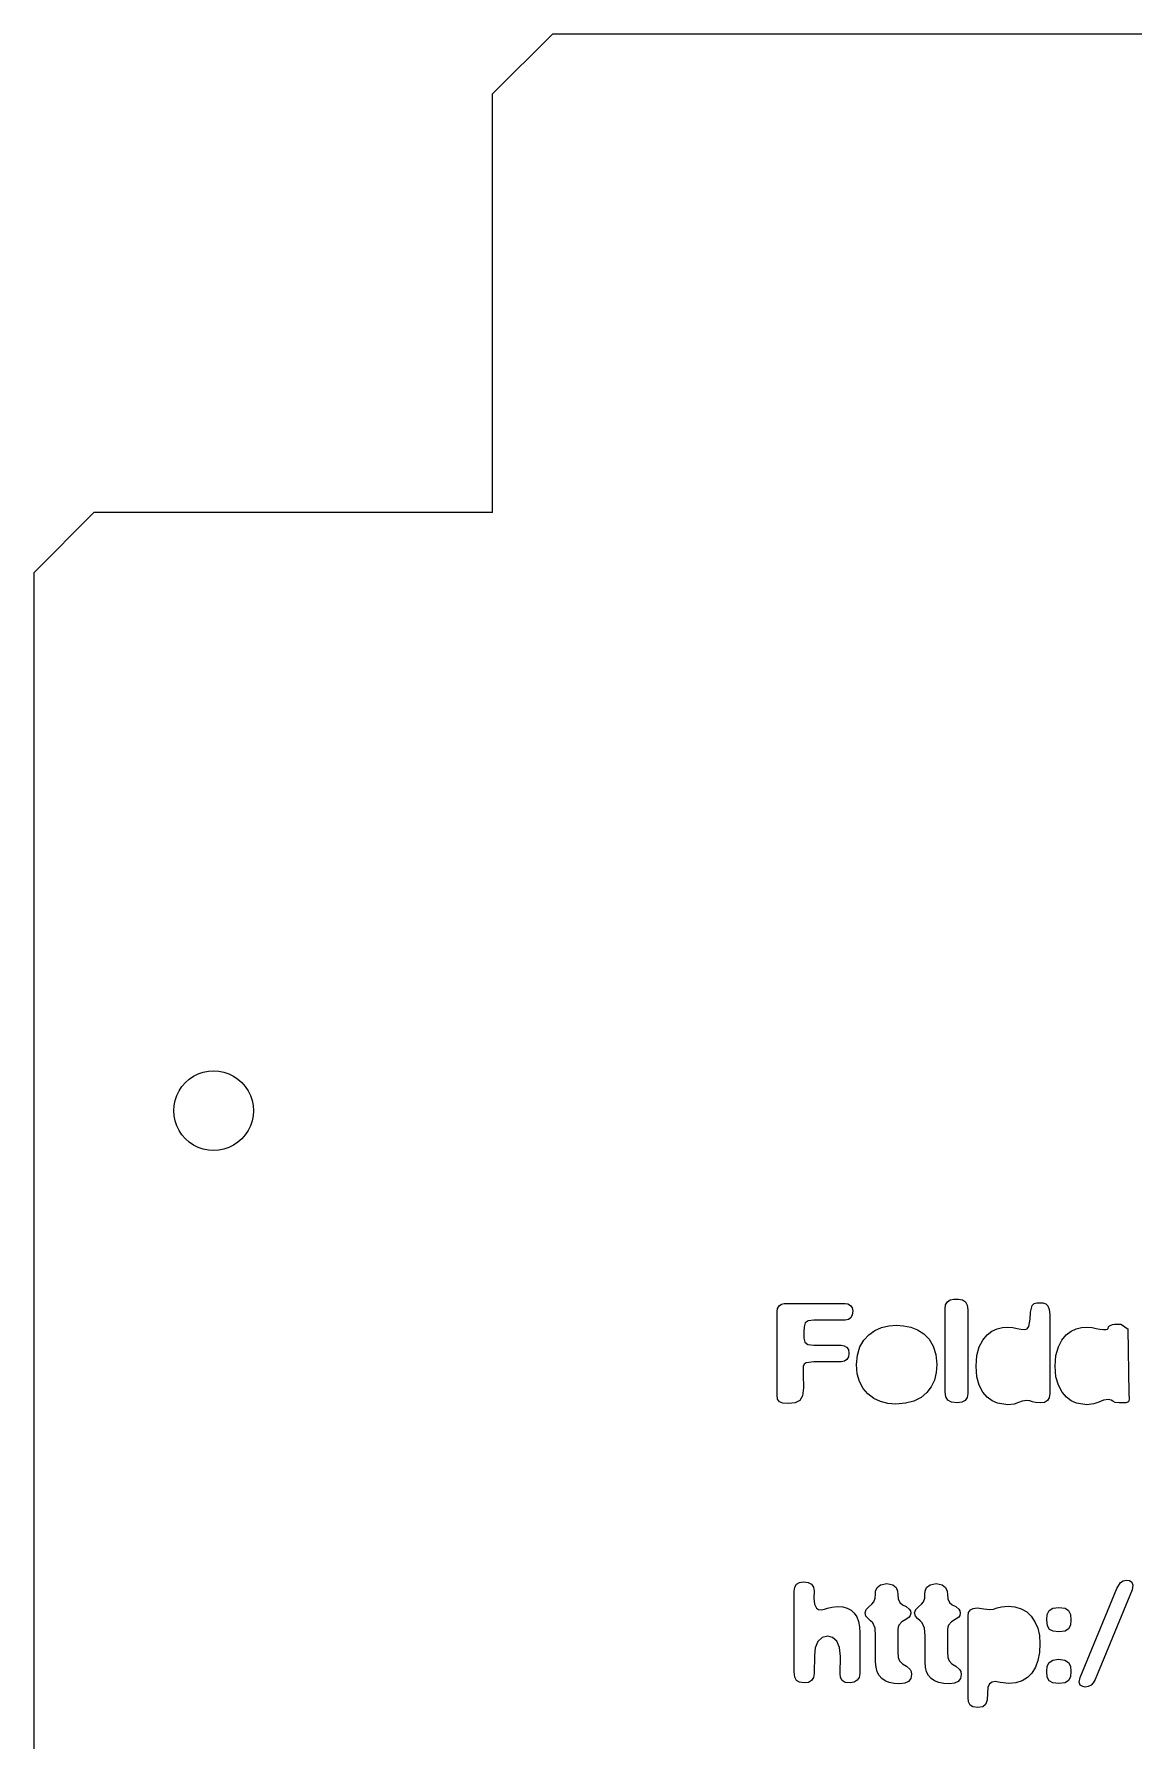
# Model space of a CAD drawing. Header units: metres. Extents: x 836 to 1034, y -1776 to -1453.
# Drawn here: x 836.2 to 891.3, y -1538.8 to -1453.2 of the extents above; entities that cross this region are included whole.
import ezdxf

# ---------------------------------------------------------------- set-up
doc = ezdxf.new("R2010")
doc.units = ezdxf.units.M

msp = doc.modelspace()

# ---------------------------------------------------------------- linework, layer by layer
at = {"layer": 'COMPONENT0'}
for p, q in [((873.469, -1517.098, 0), (873.549, -1516.969, 0)), ((873.549, -1516.969, 0), (873.667, -1516.878, 0)), ((873.667, -1516.878, 0), (873.809, -1516.848, 0)), ((873.809, -1516.848, 0), (876.859, -1516.848, 0)), ((876.859, -1516.848, 0), (877.002, -1516.873, 0)), ((877.002, -1516.873, 0), (877.126, -1516.947, 0)), ((877.126, -1516.947, 0), (877.211, -1517.07, 0)), ((881.873, -1517.095, 0), (881.903, -1516.913, 0)), ((881.903, -1516.913, 0), (881.994, -1516.762, 0)), ((881.994, -1516.762, 0), (882.135, -1516.66, 0)), ((882.135, -1516.66, 0), (882.314, -1516.626, 0)), ((882.314, -1516.626, 0), (882.549, -1516.626, 0)), ((882.549, -1516.626, 0), (882.754, -1516.66, 0)), ((882.754, -1516.66, 0), (882.901, -1516.762, 0)), ((882.901, -1516.762, 0), (882.989, -1516.931, 0)), ((882.989, -1516.931, 0), (883.018, -1517.168, 0)), ((886.158, -1517.278, 0), (886.242, -1516.952, 0)), ((886.242, -1516.952, 0), (886.336, -1516.856, 0)), ((886.336, -1516.856, 0), (886.48, -1516.824, 0)), ((886.48, -1516.824, 0), (886.772, -1516.824, 0)), ((886.772, -1516.824, 0), (886.926, -1516.86, 0)), ((886.926, -1516.86, 0), (887.036, -1516.967, 0)), ((887.036, -1516.967, 0), (887.102, -1517.145, 0)), ((873.443, -1517.244, 0), (873.469, -1517.098, 0)), ((873.443, -1521.434, 0), (873.443, -1517.244, 0)), ((874.861, -1517.828, 0), (874.799, -1518.015, 0)), ((875.011, -1517.719, 0), (874.861, -1517.828, 0)), ((875.29, -1517.682, 0), (875.011, -1517.719, 0)), ((876.859, -1517.682, 0), (875.29, -1517.682, 0)), ((877.025, -1517.652, 0), (876.859, -1517.682, 0)), ((877.144, -1517.561, 0), (877.025, -1517.652, 0)), ((877.216, -1517.421, 0), (877.144, -1517.561, 0)), ((877.211, -1517.07, 0), (877.24, -1517.243, 0)), ((877.24, -1517.243, 0), (877.216, -1517.421, 0)), ((881.873, -1521.288, 0), (881.873, -1517.095, 0)), ((883.018, -1517.168, 0), (883.018, -1521.361, 0)), ((886.073, -1518.011, 0), (886.143, -1517.63, 0)), ((886.143, -1517.63, 0), (886.158, -1517.278, 0)), ((887.102, -1517.145, 0), (887.124, -1517.396, 0)), ((887.124, -1517.396, 0), (887.124, -1521.368, 0)), ((874.799, -1518.015, 0), (874.784, -1518.275, 0)), ((874.784, -1518.275, 0), (874.788, -1518.59, 0)), ((874.788, -1518.59, 0), (874.839, -1518.795, 0)), ((877.6, -1519.031, 0), (877.797, -1518.69, 0)), ((877.797, -1518.69, 0), (878.051, -1518.416, 0)), ((878.051, -1518.416, 0), (878.353, -1518.205, 0)), ((878.353, -1518.205, 0), (878.692, -1518.057, 0)), ((878.692, -1518.057, 0), (879.059, -1517.969, 0)), ((879.059, -1517.969, 0), (879.44, -1517.94, 0)), ((879.44, -1517.94, 0), (879.794, -1517.965, 0)), ((879.794, -1517.965, 0), (880.151, -1518.042, 0)), ((880.151, -1518.042, 0), (880.494, -1518.177, 0)), ((880.494, -1518.177, 0), (880.804, -1518.375, 0)), ((880.804, -1518.375, 0), (881.069, -1518.643, 0)), ((881.069, -1518.643, 0), (881.28, -1518.983, 0)), ((883.589, -1519.027, 0), (883.765, -1518.688, 0)), ((883.765, -1518.688, 0), (883.981, -1518.429, 0)), ((883.981, -1518.429, 0), (884.225, -1518.243, 0)), ((884.225, -1518.243, 0), (884.49, -1518.125, 0)), ((884.49, -1518.125, 0), (884.755, -1518.062, 0)), ((884.755, -1518.062, 0), (885, -1518.041, 0)), ((885, -1518.041, 0), (885.278, -1518.059, 0)), ((885.278, -1518.059, 0), (885.491, -1518.099, 0)), ((885.491, -1518.099, 0), (885.667, -1518.14, 0)), ((885.667, -1518.14, 0), (885.85, -1518.158, 0)), ((885.85, -1518.158, 0), (885.99, -1518.121, 0)), ((885.99, -1518.121, 0), (886.073, -1518.011, 0)), ((887.555, -1519.026, 0), (887.732, -1518.688, 0)), ((887.732, -1518.688, 0), (887.947, -1518.429, 0)), ((887.947, -1518.429, 0), (888.191, -1518.243, 0)), ((888.191, -1518.243, 0), (888.456, -1518.124, 0)), ((888.456, -1518.124, 0), (888.721, -1518.061, 0)), ((888.721, -1518.061, 0), (888.966, -1518.04, 0)), ((888.966, -1518.04, 0), (889.244, -1518.058, 0)), ((889.244, -1518.058, 0), (889.457, -1518.099, 0)), ((889.457, -1518.099, 0), (889.633, -1518.139, 0)), ((889.633, -1518.139, 0), (889.816, -1518.157, 0)), ((889.816, -1518.157, 0), (889.867, -1518.157, 0)), ((889.867, -1518.157, 0), (889.944, -1518.15, 0)), ((889.944, -1518.15, 0), (890.018, -1518.135, 0)), ((890.018, -1518.135, 0), (890.051, -1518.106, 0)), ((890.051, -1518.106, 0), (890.073, -1518.023, 0)), ((890.073, -1518.023, 0), (890.128, -1517.967, 0)), ((890.128, -1517.967, 0), (890.267, -1517.904, 0)), ((890.267, -1517.904, 0), (890.38, -1517.886, 0)), ((890.38, -1517.886, 0), (890.688, -1517.886, 0)), ((890.688, -1517.886, 0), (890.776, -1517.93, 0)), ((890.776, -1517.93, 0), (890.897, -1518.025, 0)), ((890.897, -1518.025, 0), (891.003, -1518.11, 0)), ((891.003, -1518.11, 0), (891.047, -1518.128, 0)), ((891.047, -1518.128, 0), (891.091, -1521.369, 0)), ((874.839, -1518.795, 0), (874.989, -1518.909, 0)), ((874.989, -1518.909, 0), (875.29, -1518.942, 0)), ((875.29, -1518.942, 0), (876.668, -1518.942, 0)), ((876.668, -1518.942, 0), (876.812, -1518.966, 0)), ((876.812, -1518.966, 0), (876.935, -1519.037, 0)), ((876.935, -1519.037, 0), (877.021, -1519.163, 0)), ((877.025, -1519.523, 0), (876.954, -1519.659, 0)), ((877.021, -1519.163, 0), (877.049, -1519.351, 0)), ((877.049, -1519.351, 0), (877.025, -1519.523, 0)), ((877.432, -1519.917, 0), (877.474, -1519.439, 0)), ((877.474, -1519.439, 0), (877.6, -1519.031, 0)), ((881.28, -1518.983, 0), (881.417, -1519.402, 0)), ((881.417, -1519.402, 0), (881.463, -1519.902, 0)), ((883.431, -1519.99, 0), (883.47, -1519.456, 0)), ((883.47, -1519.456, 0), (883.589, -1519.027, 0)), ((887.397, -1519.991, 0), (887.437, -1519.456, 0)), ((887.437, -1519.456, 0), (887.555, -1519.026, 0)), ((874.755, -1520.018, 0), (874.747, -1520.414, 0)), ((874.747, -1520.414, 0), (874.769, -1521.074, 0)), ((874.805, -1519.9, 0), (874.755, -1520.018, 0)), ((874.898, -1519.827, 0), (874.805, -1519.9, 0)), ((875.29, -1519.776, 0), (874.898, -1519.827, 0)), ((876.668, -1519.776, 0), (875.29, -1519.776, 0)), ((876.835, -1519.746, 0), (876.668, -1519.776, 0)), ((876.954, -1519.659, 0), (876.835, -1519.746, 0)), ((877.47, -1520.372, 0), (877.432, -1519.917, 0)), ((877.586, -1520.77, 0), (877.47, -1520.372, 0)), ((881.431, -1520.312, 0), (881.335, -1520.69, 0)), ((881.463, -1519.902, 0), (881.431, -1520.312, 0)), ((883.471, -1520.525, 0), (883.431, -1519.99, 0)), ((887.437, -1520.525, 0), (887.397, -1519.991, 0)), ((874.769, -1521.074, 0), (874.725, -1521.477, 0)), ((877.767, -1521.11, 0), (877.586, -1520.77, 0)), ((878.003, -1521.389, 0), (877.767, -1521.11, 0)), ((881.176, -1521.028, 0), (880.954, -1521.32, 0)), ((881.335, -1520.69, 0), (881.176, -1521.028, 0)), ((883.592, -1520.954, 0), (883.471, -1520.525, 0)), ((883.773, -1521.291, 0), (883.592, -1520.954, 0)), ((887.558, -1520.955, 0), (887.437, -1520.525, 0)), ((887.739, -1521.292, 0), (887.558, -1520.955, 0)), ((873.474, -1521.653, 0), (873.443, -1521.434, 0)), ((873.567, -1521.785, 0), (873.474, -1521.653, 0)), ((873.741, -1521.851, 0), (873.567, -1521.785, 0)), ((874.014, -1521.873, 0), (873.741, -1521.851, 0)), ((874.355, -1521.84, 0), (874.014, -1521.873, 0)), ((874.59, -1521.719, 0), (874.355, -1521.84, 0)), ((874.725, -1521.477, 0), (874.59, -1521.719, 0)), ((878.292, -1521.608, 0), (878.003, -1521.389, 0)), ((878.63, -1521.766, 0), (878.292, -1521.608, 0)), ((879.007, -1521.862, 0), (878.63, -1521.766, 0)), ((879.411, -1521.895, 0), (879.007, -1521.862, 0)), ((879.893, -1521.856, 0), (879.411, -1521.895, 0)), ((880.312, -1521.741, 0), (879.893, -1521.856, 0)), ((880.667, -1521.559, 0), (880.312, -1521.741, 0)), ((880.954, -1521.32, 0), (880.667, -1521.559, 0)), ((881.907, -1521.534, 0), (881.873, -1521.288, 0)), ((882.009, -1521.702, 0), (881.907, -1521.534, 0)), ((882.193, -1521.798, 0), (882.009, -1521.702, 0)), ((882.475, -1521.83, 0), (882.193, -1521.798, 0)), ((882.713, -1521.801, 0), (882.475, -1521.83, 0)), ((882.883, -1521.713, 0), (882.713, -1521.801, 0)), ((882.985, -1521.566, 0), (882.883, -1521.713, 0)), ((883.018, -1521.361, 0), (882.985, -1521.566, 0)), ((883.992, -1521.548, 0), (883.773, -1521.291, 0)), ((884.239, -1521.73, 0), (883.992, -1521.548, 0)), ((884.505, -1521.845, 0), (884.239, -1521.73, 0)), ((885.014, -1521.926, 0), (884.505, -1521.845, 0)), ((885.34, -1521.893, 0), (885.014, -1521.926, 0)), ((885.557, -1521.823, 0), (885.34, -1521.893, 0)), ((885.74, -1521.753, 0), (885.557, -1521.823, 0)), ((885.967, -1521.72, 0), (885.74, -1521.753, 0)), ((886.121, -1521.739, 0), (885.967, -1521.72, 0)), ((886.256, -1521.779, 0), (886.121, -1521.739, 0)), ((886.414, -1521.819, 0), (886.256, -1521.779, 0)), ((886.641, -1521.838, 0), (886.414, -1521.819, 0)), ((886.861, -1521.808, 0), (886.641, -1521.838, 0)), ((887.01, -1521.72, 0), (886.861, -1521.808, 0)), ((887.095, -1521.574, 0), (887.01, -1521.72, 0)), ((887.124, -1521.368, 0), (887.095, -1521.574, 0)), ((887.958, -1521.549, 0), (887.739, -1521.292, 0)), ((888.205, -1521.731, 0), (887.958, -1521.549, 0)), ((888.471, -1521.846, 0), (888.205, -1521.731, 0)), ((888.98, -1521.927, 0), (888.471, -1521.846, 0)), ((889.329, -1521.886, 0), (888.98, -1521.927, 0)), ((889.592, -1521.795, 0), (889.329, -1521.886, 0)), ((889.823, -1521.703, 0), (889.592, -1521.795, 0)), ((890.073, -1521.663, 0), (889.823, -1521.703, 0)), ((890.204, -1521.692, 0), (890.073, -1521.663, 0)), ((890.292, -1521.754, 0), (890.204, -1521.692, 0)), ((890.402, -1521.813, 0), (890.292, -1521.754, 0)), ((890.608, -1521.839, 0), (890.402, -1521.813, 0)), ((890.941, -1521.835, 0), (890.608, -1521.839, 0)), ((891.08, -1521.787, 0), (890.941, -1521.835, 0)), ((891.102, -1521.648, 0), (891.08, -1521.787, 0)), ((891.091, -1521.369, 0), (891.102, -1521.648, 0))]:
    msp.add_line(p, q, dxfattribs=at)
at = {"layer": 'COMPONENT4'}
for p, q in [((874.303, -1531.288, 0), (874.333, -1531.083, 0)), ((874.303, -1535.32, 0), (874.303, -1531.288, 0)), ((874.333, -1531.083, 0), (874.421, -1530.936, 0)), ((874.421, -1530.936, 0), (874.568, -1530.848, 0)), ((874.568, -1530.848, 0), (874.773, -1530.819, 0)), ((874.773, -1530.819, 0), (875.014, -1530.847, 0)), ((875.014, -1530.847, 0), (875.177, -1530.933, 0)), ((875.177, -1530.933, 0), (875.271, -1531.078, 0)), ((875.271, -1531.078, 0), (875.302, -1531.288, 0)), ((875.302, -1531.288, 0), (875.298, -1531.629, 0)), ((878.369, -1531.625, 0), (878.376, -1531.427, 0)), ((878.376, -1531.427, 0), (878.391, -1531.277, 0)), ((878.391, -1531.277, 0), (878.464, -1531.101, 0)), ((878.464, -1531.101, 0), (878.636, -1530.958, 0)), ((878.636, -1530.958, 0), (878.947, -1530.9, 0)), ((878.947, -1530.9, 0), (879.251, -1530.955, 0)), ((879.251, -1530.955, 0), (879.419, -1531.094, 0)), ((879.419, -1531.094, 0), (879.489, -1531.273, 0)), ((879.489, -1531.273, 0), (879.504, -1531.442, 0)), ((879.504, -1531.442, 0), (879.526, -1531.658, 0)), ((880.853, -1531.625, 0), (880.86, -1531.427, 0)), ((880.86, -1531.427, 0), (880.875, -1531.277, 0)), ((880.875, -1531.277, 0), (880.948, -1531.101, 0)), ((880.948, -1531.101, 0), (881.12, -1530.958, 0)), ((881.12, -1530.958, 0), (881.431, -1530.9, 0)), ((881.431, -1530.9, 0), (881.735, -1530.955, 0)), ((881.735, -1530.955, 0), (881.903, -1531.094, 0)), ((881.903, -1531.094, 0), (881.973, -1531.273, 0)), ((881.973, -1531.273, 0), (881.988, -1531.442, 0)), ((881.988, -1531.442, 0), (882.01, -1531.658, 0)), ((888.648, -1535.605, 0), (890.495, -1531.148, 0)), ((891.257, -1531.207, 0), (889.395, -1535.707, 0)), ((890.495, -1531.148, 0), (890.671, -1530.851, 0)), ((890.671, -1530.851, 0), (890.803, -1530.755, 0)), ((890.803, -1530.755, 0), (890.979, -1530.723, 0)), ((890.979, -1530.723, 0), (891.122, -1530.748, 0)), ((891.122, -1530.748, 0), (891.239, -1530.833, 0)), ((891.239, -1530.833, 0), (891.298, -1530.983, 0)), ((891.298, -1530.983, 0), (891.257, -1531.207, 0)), ((875.298, -1531.629, 0), (875.324, -1531.926, 0)), ((875.324, -1531.926, 0), (875.426, -1532.135, 0)), ((875.426, -1532.135, 0), (875.52, -1532.192, 0)), ((875.52, -1532.192, 0), (875.653, -1532.212, 0)), ((875.653, -1532.212, 0), (875.818, -1532.186, 0)), ((875.818, -1532.186, 0), (875.983, -1532.131, 0)), ((875.983, -1532.131, 0), (876.188, -1532.076, 0)), ((876.188, -1532.076, 0), (876.474, -1532.05, 0)), ((876.474, -1532.05, 0), (876.739, -1532.071, 0)), ((876.739, -1532.071, 0), (876.968, -1532.133, 0)), ((876.968, -1532.133, 0), (877.162, -1532.236, 0)), ((877.162, -1532.236, 0), (877.321, -1532.38, 0)), ((877.321, -1532.38, 0), (877.444, -1532.566, 0)), ((877.863, -1532.366, 0), (877.922, -1532.197, 0)), ((877.907, -1532.531, 0), (877.863, -1532.366, 0)), ((877.922, -1532.197, 0), (878.057, -1532.058, 0)), ((878.057, -1532.058, 0), (878.208, -1531.937, 0)), ((878.208, -1531.937, 0), (878.303, -1531.823, 0)), ((878.303, -1531.823, 0), (878.369, -1531.625, 0)), ((879.526, -1531.658, 0), (879.606, -1531.853, 0)), ((879.606, -1531.853, 0), (879.742, -1531.959, 0)), ((879.742, -1531.959, 0), (879.921, -1532.05, 0)), ((879.921, -1532.05, 0), (880.079, -1532.175, 0)), ((880.079, -1532.175, 0), (880.131, -1532.263, 0)), ((880.149, -1532.38, 0), (880.13, -1532.497, 0)), ((880.131, -1532.263, 0), (880.149, -1532.38, 0)), ((880.347, -1532.366, 0), (880.406, -1532.197, 0)), ((880.391, -1532.531, 0), (880.347, -1532.366, 0)), ((880.406, -1532.197, 0), (880.541, -1532.058, 0)), ((880.541, -1532.058, 0), (880.692, -1531.937, 0)), ((880.692, -1531.937, 0), (880.787, -1531.823, 0)), ((880.787, -1531.823, 0), (880.853, -1531.625, 0)), ((882.01, -1531.658, 0), (882.09, -1531.853, 0)), ((882.09, -1531.853, 0), (882.226, -1531.959, 0)), ((882.226, -1531.959, 0), (882.405, -1532.05, 0)), ((882.405, -1532.05, 0), (882.563, -1532.175, 0)), ((882.563, -1532.175, 0), (882.615, -1532.263, 0)), ((882.633, -1532.38, 0), (882.614, -1532.497, 0)), ((882.615, -1532.263, 0), (882.633, -1532.38, 0)), ((883.029, -1532.542, 0), (883.057, -1532.356, 0)), ((883.057, -1532.356, 0), (883.143, -1532.223, 0)), ((883.143, -1532.223, 0), (883.284, -1532.144, 0)), ((883.284, -1532.144, 0), (883.483, -1532.117, 0)), ((883.483, -1532.117, 0), (883.82, -1532.161, 0)), ((883.82, -1532.161, 0), (884.113, -1532.205, 0)), ((884.113, -1532.205, 0), (884.307, -1532.179, 0)), ((884.307, -1532.179, 0), (884.487, -1532.121, 0)), ((884.487, -1532.121, 0), (884.71, -1532.058, 0)), ((884.71, -1532.058, 0), (885.036, -1532.029, 0)), ((885.036, -1532.029, 0), (885.38, -1532.062, 0)), ((885.38, -1532.062, 0), (885.692, -1532.161, 0)), ((885.692, -1532.161, 0), (885.967, -1532.321, 0)), ((885.967, -1532.321, 0), (886.198, -1532.539, 0)), ((887.001, -1532.447, 0), (887.095, -1532.255, 0)), ((887.095, -1532.255, 0), (887.28, -1532.139, 0)), ((887.28, -1532.139, 0), (887.586, -1532.101, 0)), ((887.586, -1532.101, 0), (887.895, -1532.139, 0)), ((887.895, -1532.139, 0), (888.073, -1532.255, 0)), ((888.073, -1532.255, 0), (888.159, -1532.447, 0)), ((877.444, -1532.566, 0), (877.533, -1532.793, 0)), ((877.533, -1532.793, 0), (877.585, -1533.061, 0)), ((877.585, -1533.061, 0), (877.603, -1533.37, 0)), ((878.01, -1532.655, 0), (877.907, -1532.531, 0)), ((878.134, -1532.761, 0), (878.01, -1532.655, 0)), ((878.244, -1532.864, 0), (878.134, -1532.761, 0)), ((878.365, -1533.135, 0), (878.244, -1532.864, 0)), ((878.391, -1533.524, 0), (878.365, -1533.135, 0)), ((879.507, -1533.198, 0), (879.504, -1533.319, 0)), ((879.522, -1533.091, 0), (879.507, -1533.198, 0)), ((879.562, -1532.981, 0), (879.522, -1533.091, 0)), ((879.709, -1532.813, 0), (879.562, -1532.981, 0)), ((879.903, -1532.703, 0), (879.709, -1532.813, 0)), ((880.075, -1532.582, 0), (879.903, -1532.703, 0)), ((880.13, -1532.497, 0), (880.075, -1532.582, 0)), ((880.494, -1532.655, 0), (880.391, -1532.531, 0)), ((880.618, -1532.761, 0), (880.494, -1532.655, 0)), ((880.728, -1532.864, 0), (880.618, -1532.761, 0)), ((880.849, -1533.135, 0), (880.728, -1532.864, 0)), ((880.874, -1533.524, 0), (880.849, -1533.135, 0)), ((881.991, -1533.198, 0), (881.988, -1533.319, 0)), ((882.006, -1533.091, 0), (881.991, -1533.198, 0)), ((882.046, -1532.981, 0), (882.006, -1533.091, 0)), ((882.193, -1532.813, 0), (882.046, -1532.981, 0)), ((882.387, -1532.703, 0), (882.193, -1532.813, 0)), ((882.559, -1532.582, 0), (882.387, -1532.703, 0)), ((882.614, -1532.497, 0), (882.559, -1532.582, 0)), ((883.029, -1536.617, 0), (883.029, -1532.542, 0)), ((886.198, -1532.539, 0), (886.383, -1532.81, 0)), ((886.383, -1532.81, 0), (886.521, -1533.132, 0)), ((886.521, -1533.132, 0), (886.606, -1533.499, 0)), ((886.97, -1532.717, 0), (887.001, -1532.447, 0)), ((887.006, -1533.025, 0), (886.97, -1532.717, 0)), ((887.113, -1533.204, 0), (887.006, -1533.025, 0)), ((887.303, -1533.289, 0), (887.113, -1533.204, 0)), ((888.073, -1533.167, 0), (887.895, -1533.28, 0)), ((888.159, -1532.98, 0), (888.073, -1533.167, 0)), ((888.159, -1532.447, 0), (888.187, -1532.717, 0)), ((888.187, -1532.717, 0), (888.159, -1532.98, 0)), ((875.362, -1534.116, 0), (875.316, -1534.513, 0)), ((875.499, -1533.802, 0), (875.362, -1534.116, 0)), ((875.714, -1533.599, 0), (875.499, -1533.802, 0)), ((875.99, -1533.531, 0), (875.714, -1533.599, 0)), ((876.234, -1533.596, 0), (875.99, -1533.531, 0)), ((876.438, -1533.791, 0), (876.234, -1533.596, 0)), ((876.575, -1534.113, 0), (876.438, -1533.791, 0)), ((876.621, -1534.557, 0), (876.575, -1534.113, 0)), ((877.603, -1533.37, 0), (877.603, -1535.408, 0)), ((878.391, -1534.843, 0), (878.391, -1533.524, 0)), ((879.504, -1533.319, 0), (879.504, -1533.48, 0)), ((879.504, -1533.48, 0), (879.504, -1534.33, 0)), ((880.874, -1534.843, 0), (880.874, -1533.524, 0)), ((881.988, -1533.319, 0), (881.988, -1533.48, 0)), ((881.988, -1533.48, 0), (881.988, -1534.33, 0)), ((886.606, -1533.499, 0), (886.634, -1533.905, 0)), ((886.634, -1533.905, 0), (886.609, -1534.355, 0)), ((887.586, -1533.318, 0), (887.303, -1533.289, 0)), ((887.895, -1533.28, 0), (887.586, -1533.318, 0)), ((875.316, -1534.513, 0), (875.301, -1535.408, 0)), ((876.606, -1535.408, 0), (876.621, -1534.557, 0)), ((878.41, -1535.097, 0), (878.391, -1534.843, 0)), ((879.504, -1534.33, 0), (879.526, -1534.601, 0)), ((879.526, -1534.601, 0), (879.592, -1534.77, 0)), ((879.592, -1534.77, 0), (879.735, -1534.92, 0)), ((879.735, -1534.92, 0), (879.936, -1535.041, 0)), ((880.893, -1535.097, 0), (880.874, -1534.843, 0)), ((881.988, -1534.33, 0), (882.01, -1534.601, 0)), ((882.01, -1534.601, 0), (882.075, -1534.77, 0)), ((882.075, -1534.77, 0), (882.218, -1534.92, 0)), ((882.218, -1534.92, 0), (882.42, -1535.041, 0)), ((886.533, -1534.752, 0), (886.407, -1535.095, 0)), ((886.609, -1534.355, 0), (886.533, -1534.752, 0)), ((886.996, -1535.044, 0), (887.087, -1534.853, 0)), ((887.087, -1534.853, 0), (887.271, -1534.736, 0)), ((887.271, -1534.736, 0), (887.571, -1534.696, 0)), ((887.571, -1534.696, 0), (887.882, -1534.734, 0)), ((887.882, -1534.734, 0), (888.066, -1534.85, 0)), ((888.066, -1534.85, 0), (888.157, -1535.042, 0)), ((874.333, -1535.595, 0), (874.303, -1535.32, 0)), ((874.421, -1535.759, 0), (874.333, -1535.595, 0)), ((874.575, -1535.844, 0), (874.421, -1535.759, 0)), ((875.18, -1535.767, 0), (875.025, -1535.857, 0)), ((875.271, -1535.615, 0), (875.18, -1535.767, 0)), ((875.301, -1535.408, 0), (875.271, -1535.615, 0)), ((876.633, -1535.615, 0), (876.606, -1535.408, 0)), ((876.712, -1535.767, 0), (876.633, -1535.615, 0)), ((876.867, -1535.857, 0), (876.712, -1535.767, 0)), ((877.317, -1535.838, 0), (877.119, -1535.877, 0)), ((877.471, -1535.752, 0), (877.317, -1535.838, 0)), ((877.57, -1535.611, 0), (877.471, -1535.752, 0)), ((877.603, -1535.408, 0), (877.57, -1535.611, 0)), ((878.467, -1535.318, 0), (878.41, -1535.097, 0)), ((878.562, -1535.504, 0), (878.467, -1535.318, 0)), ((878.694, -1535.657, 0), (878.562, -1535.504, 0)), ((878.865, -1535.775, 0), (878.694, -1535.657, 0)), ((879.074, -1535.86, 0), (878.865, -1535.775, 0)), ((880.046, -1535.811, 0), (879.863, -1535.899, 0)), ((879.936, -1535.041, 0), (880.116, -1535.202, 0)), ((880.156, -1535.664, 0), (880.046, -1535.811, 0)), ((880.116, -1535.202, 0), (880.173, -1535.314, 0)), ((880.193, -1535.459, 0), (880.156, -1535.664, 0)), ((880.173, -1535.314, 0), (880.193, -1535.459, 0)), ((880.95, -1535.318, 0), (880.893, -1535.097, 0)), ((881.045, -1535.504, 0), (880.95, -1535.318, 0)), ((881.178, -1535.657, 0), (881.045, -1535.504, 0)), ((881.349, -1535.775, 0), (881.178, -1535.657, 0)), ((881.558, -1535.86, 0), (881.349, -1535.775, 0)), ((882.53, -1535.811, 0), (882.347, -1535.899, 0)), ((882.42, -1535.041, 0), (882.6, -1535.202, 0)), ((882.64, -1535.664, 0), (882.53, -1535.811, 0)), ((882.6, -1535.202, 0), (882.657, -1535.314, 0)), ((882.677, -1535.459, 0), (882.64, -1535.664, 0)), ((882.657, -1535.314, 0), (882.677, -1535.459, 0)), ((884.391, -1535.811, 0), (884.232, -1535.841, 0)), ((884.64, -1535.862, 0), (884.391, -1535.811, 0)), ((885.738, -1535.781, 0), (885.424, -1535.88, 0)), ((886.007, -1535.616, 0), (885.738, -1535.781, 0)), ((886.231, -1535.386, 0), (886.007, -1535.616, 0)), ((886.407, -1535.095, 0), (886.231, -1535.386, 0)), ((886.97, -1535.311, 0), (886.996, -1535.044, 0)), ((887, -1535.588, 0), (886.97, -1535.311, 0)), ((887.091, -1535.773, 0), (887, -1535.588, 0)), ((887.275, -1535.878, 0), (887.091, -1535.773, 0)), ((888.073, -1535.762, 0), (887.895, -1535.875, 0)), ((888.159, -1535.574, 0), (888.073, -1535.762, 0)), ((888.157, -1535.042, 0), (888.187, -1535.311, 0)), ((888.187, -1535.311, 0), (888.159, -1535.574, 0)), ((888.593, -1535.843, 0), (888.648, -1535.605, 0)), ((889.395, -1535.707, 0), (889.307, -1535.874, 0)), ((874.802, -1535.877, 0), (874.575, -1535.844, 0)), ((875.025, -1535.857, 0), (874.802, -1535.877, 0)), ((877.119, -1535.877, 0), (876.867, -1535.857, 0)), ((879.321, -1535.911, 0), (879.074, -1535.86, 0)), ((879.606, -1535.928, 0), (879.321, -1535.911, 0)), ((879.863, -1535.899, 0), (879.606, -1535.928, 0)), ((881.805, -1535.911, 0), (881.558, -1535.86, 0)), ((882.09, -1535.928, 0), (881.805, -1535.911, 0)), ((882.347, -1535.899, 0), (882.09, -1535.928, 0)), ((883.054, -1536.839, 0), (883.029, -1536.617, 0)), ((883.995, -1536.397, 0), (883.977, -1536.745, 0)), ((884.023, -1536.108, 0), (883.995, -1536.397, 0)), ((884.105, -1535.932, 0), (884.023, -1536.108, 0)), ((884.232, -1535.841, 0), (884.105, -1535.932, 0)), ((885.066, -1535.913, 0), (884.64, -1535.862, 0)), ((885.424, -1535.88, 0), (885.066, -1535.913, 0)), ((887.586, -1535.913, 0), (887.275, -1535.878, 0)), ((887.895, -1535.875, 0), (887.586, -1535.913, 0)), ((888.655, -1535.989, 0), (888.593, -1535.843, 0)), ((888.776, -1536.066, 0), (888.655, -1535.989, 0)), ((888.897, -1536.088, 0), (888.776, -1536.066, 0)), ((889.057, -1536.065, 0), (888.897, -1536.088, 0)), ((889.194, -1535.993, 0), (889.057, -1536.065, 0)), ((889.307, -1535.874, 0), (889.194, -1535.993, 0)), ((883.128, -1536.994, 0), (883.054, -1536.839, 0)), ((883.273, -1537.085, 0), (883.128, -1536.994, 0)), ((883.512, -1537.115, 0), (883.273, -1537.085, 0)), ((883.761, -1537.082, 0), (883.512, -1537.115, 0)), ((883.908, -1536.965, 0), (883.761, -1537.082, 0)), ((883.977, -1536.745, 0), (883.908, -1536.965, 0))]:
    msp.add_line(p, q, dxfattribs=at)
at = {"layer": 'GROUP0'}
for p, q in [((862.179, -1453.179, 0), (859.179, -1456.179, 0)), ((1008.179, -1453.179, 0), (862.179, -1453.179, 0)), ((859.179, -1477.179, 0), (859.179, -1456.179, 0)), ((839.179, -1477.179, 0), (836.179, -1480.179, 0)), ((859.179, -1477.179, 0), (839.179, -1477.179, 0)), ((836.179, -1597.179, 0), (836.179, -1480.179, 0)), ((843.593, -1505.961, 0), (843.765, -1505.765, 0)), ((843.765, -1505.765, 0), (843.962, -1505.592, 0)), ((843.962, -1505.592, 0), (844.179, -1505.447, 0)), ((844.179, -1505.447, 0), (844.414, -1505.331, 0)), ((844.414, -1505.331, 0), (844.662, -1505.247, 0)), ((844.662, -1505.247, 0), (844.918, -1505.196, 0)), ((844.918, -1505.196, 0), (845.179, -1505.179, 0)), ((845.179, -1505.179, 0), (845.44, -1505.196, 0)), ((845.44, -1505.196, 0), (845.697, -1505.247, 0)), ((845.697, -1505.247, 0), (845.945, -1505.331, 0)), ((845.945, -1505.331, 0), (846.179, -1505.447, 0)), ((846.179, -1505.447, 0), (846.397, -1505.592, 0)), ((846.397, -1505.592, 0), (846.593, -1505.765, 0)), ((846.593, -1505.765, 0), (846.766, -1505.961, 0)), ((843.196, -1506.918, 0), (843.247, -1506.661, 0)), ((843.247, -1506.661, 0), (843.331, -1506.413, 0)), ((843.331, -1506.413, 0), (843.447, -1506.179, 0)), ((843.447, -1506.179, 0), (843.593, -1505.961, 0)), ((846.766, -1505.961, 0), (846.911, -1506.179, 0)), ((846.911, -1506.179, 0), (847.027, -1506.413, 0)), ((847.027, -1506.413, 0), (847.111, -1506.661, 0)), ((847.111, -1506.661, 0), (847.162, -1506.918, 0)), ((843.179, -1507.179, 0), (843.196, -1506.918, 0)), ((843.196, -1507.44, 0), (843.179, -1507.179, 0)), ((843.247, -1507.696, 0), (843.196, -1507.44, 0)), ((847.162, -1507.44, 0), (847.111, -1507.696, 0)), ((847.162, -1506.918, 0), (847.179, -1507.179, 0)), ((847.179, -1507.179, 0), (847.162, -1507.44, 0)), ((843.331, -1507.944, 0), (843.247, -1507.696, 0)), ((843.447, -1508.179, 0), (843.331, -1507.944, 0)), ((843.593, -1508.396, 0), (843.447, -1508.179, 0)), ((843.765, -1508.593, 0), (843.593, -1508.396, 0)), ((846.766, -1508.396, 0), (846.593, -1508.593, 0)), ((846.911, -1508.179, 0), (846.766, -1508.396, 0)), ((847.027, -1507.944, 0), (846.911, -1508.179, 0)), ((847.111, -1507.696, 0), (847.027, -1507.944, 0)), ((843.962, -1508.765, 0), (843.765, -1508.593, 0)), ((844.179, -1508.911, 0), (843.962, -1508.765, 0)), ((844.414, -1509.027, 0), (844.179, -1508.911, 0)), ((844.662, -1509.111, 0), (844.414, -1509.027, 0)), ((844.918, -1509.162, 0), (844.662, -1509.111, 0)), ((845.179, -1509.179, 0), (844.918, -1509.162, 0)), ((845.44, -1509.162, 0), (845.179, -1509.179, 0)), ((845.697, -1509.111, 0), (845.44, -1509.162, 0)), ((845.945, -1509.027, 0), (845.697, -1509.111, 0)), ((846.179, -1508.911, 0), (845.945, -1509.027, 0)), ((846.397, -1508.765, 0), (846.179, -1508.911, 0)), ((846.593, -1508.593, 0), (846.397, -1508.765, 0))]:
    msp.add_line(p, q, dxfattribs=at)

doc.saveas('drawing.dxf')
